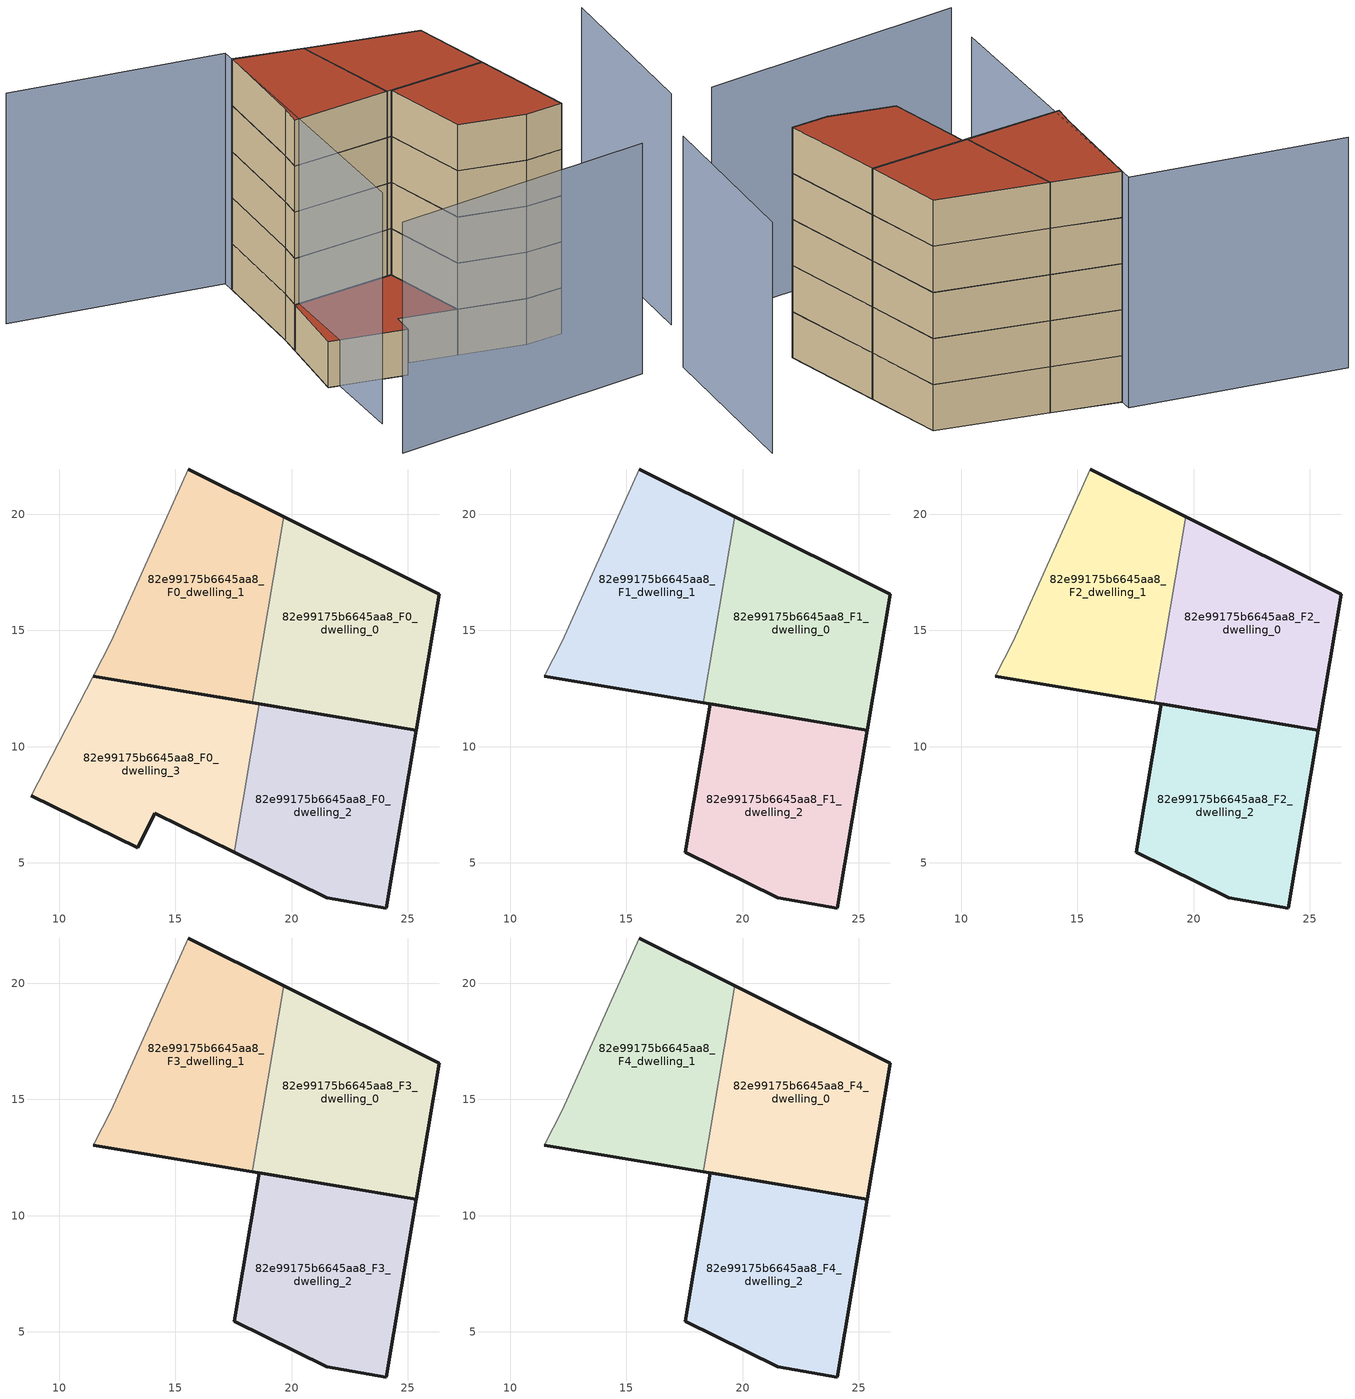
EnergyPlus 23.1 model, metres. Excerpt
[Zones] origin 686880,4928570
82e99175b6645aa8_F0_dwelling_0
 floor ground (EU_floor_Construction): 25.35,10.7 26.34,16.56 19.65,19.9 18.31,11.89 z0
 wall outside (EU_wall_Construction): 19.65,19.9 26.34,16.56 25.35,10.7 18.31,11.89 z0:3
 wall to 82e99175b6645aa8_F0_dwelling_1 (EU_wall_Construction): 18.31,11.89 19.65,19.9 z0:3
82e99175b6645aa8_F0_dwelling_1
 floor ground (EU_floor_Construction): 18.31,11.89 19.65,19.9 15.56,21.94 12.24,14.54 11.46,13.04 z0
 wall outside (EU_wall_Construction): 15.56,21.94 19.65,19.9 / 18.31,11.89 11.46,13.04 z0:3
 wall adiabatic (EU_wall_Construction): 11.46,13.04 12.24,14.54 15.56,21.94 z0:3
82e99175b6645aa8_F0_dwelling_2
 floor ground (EU_floor_Construction): 24.07,3.06 25.35,10.7 18.61,11.83 17.54,5.45 21.5,3.5 z0
 wall outside (EU_wall_Construction): 18.61,11.83 25.35,10.7 24.07,3.06 21.5,3.5 17.54,5.45 z0:3
 wall to 82e99175b6645aa8_F0_dwelling_3 (EU_wall_Construction): 17.54,5.45 18.61,11.83 z0:3
82e99175b6645aa8_F0_dwelling_3
 floor ground (EU_floor_Construction): 17.54,5.45 18.61,11.83 11.46,13.04 8.81,7.88 13.39,5.64 14.12,7.13 z0
 wall outside (EU_wall_Construction): 11.46,13.04 18.61,11.83 / 17.54,5.45 14.12,7.13 13.39,5.64 8.81,7.88 z0:3
 wall adiabatic (EU_wall_Construction): 8.81,7.88 11.46,13.04 z0:3
 roof outside (EU_roof_Construction): 18.61,11.83 17.54,5.45 14.12,7.13 13.39,5.64 8.81,7.88 11.46,13.04 z3
82e99175b6645aa8_F1_dwelling_0
 floor to 82e99175b6645aa8_F0_dwelling_0 (EU_floor_Construction): 25.35,10.7 26.34,16.56 19.65,19.9 18.31,11.89 z3
 wall outside (EU_wall_Construction): 19.65,19.9 26.34,16.56 25.35,10.7 18.31,11.89 z3:6
 wall to 82e99175b6645aa8_F1_dwelling_1 (EU_wall_Construction): 18.31,11.89 19.65,19.9 z3:6
82e99175b6645aa8_F1_dwelling_1
 floor to 82e99175b6645aa8_F0_dwelling_1 (EU_floor_Construction): 18.31,11.89 19.65,19.9 15.56,21.94 12.24,14.54 11.46,13.04 z3
 wall outside (EU_wall_Construction): 15.56,21.94 19.65,19.9 / 18.31,11.89 11.46,13.04 z3:6
 wall adiabatic (EU_wall_Construction): 11.46,13.04 12.24,14.54 15.56,21.94 z3:6
82e99175b6645aa8_F1_dwelling_2
 floor to 82e99175b6645aa8_F0_dwelling_2 (EU_floor_Construction): 24.07,3.06 25.35,10.7 18.61,11.83 17.53,5.45 21.5,3.5 z3
 wall outside (EU_wall_Construction): 18.61,11.83 25.35,10.7 24.07,3.06 21.5,3.5 17.54,5.45 18.61,11.83 z3:6
82e99175b6645aa8_F2_dwelling_0
 floor to 82e99175b6645aa8_F1_dwelling_0 (EU_floor_Construction): 25.35,10.7 26.34,16.56 19.65,19.9 18.31,11.89 z6
 wall outside (EU_wall_Construction): 19.65,19.9 26.34,16.56 25.35,10.7 18.31,11.89 z6:9
 wall to 82e99175b6645aa8_F2_dwelling_1 (EU_wall_Construction): 18.31,11.89 19.65,19.9 z6:9
82e99175b6645aa8_F2_dwelling_1
 floor to 82e99175b6645aa8_F1_dwelling_1 (EU_floor_Construction): 18.31,11.89 19.65,19.9 15.56,21.94 12.24,14.54 11.46,13.04 z6
 wall outside (EU_wall_Construction): 15.56,21.94 19.65,19.9 / 18.31,11.89 11.46,13.04 z6:9
 wall adiabatic (EU_wall_Construction): 11.46,13.04 12.24,14.54 15.56,21.94 z6:9
82e99175b6645aa8_F2_dwelling_2
 floor to 82e99175b6645aa8_F1_dwelling_2 (EU_floor_Construction): 24.07,3.06 25.35,10.7 18.61,11.83 17.53,5.45 21.5,3.5 z6
 wall outside (EU_wall_Construction): 18.61,11.83 25.35,10.7 24.07,3.06 21.5,3.5 17.54,5.45 18.61,11.83 z6:9
82e99175b6645aa8_F3_dwelling_0
 floor to 82e99175b6645aa8_F2_dwelling_0 (EU_floor_Construction): 25.35,10.7 26.34,16.56 19.65,19.9 18.31,11.89 z9
 wall outside (EU_wall_Construction): 19.65,19.9 26.34,16.56 25.35,10.7 18.31,11.89 z9:12
 wall to 82e99175b6645aa8_F3_dwelling_1 (EU_wall_Construction): 18.31,11.89 19.65,19.9 z9:12
82e99175b6645aa8_F3_dwelling_1
 floor to 82e99175b6645aa8_F2_dwelling_1 (EU_floor_Construction): 18.31,11.89 19.65,19.9 15.56,21.94 12.24,14.54 11.46,13.04 z9
 wall outside (EU_wall_Construction): 15.56,21.94 19.65,19.9 / 18.31,11.89 11.46,13.04 z9:12
 wall adiabatic (EU_wall_Construction): 11.46,13.04 12.24,14.54 15.56,21.94 z9:12
82e99175b6645aa8_F3_dwelling_2
 floor to 82e99175b6645aa8_F2_dwelling_2 (EU_floor_Construction): 24.07,3.06 25.35,10.7 18.61,11.83 17.53,5.45 21.5,3.5 z9
 wall outside (EU_wall_Construction): 18.61,11.83 25.35,10.7 24.07,3.06 21.5,3.5 17.54,5.45 18.61,11.83 z9:12
82e99175b6645aa8_F4_dwelling_0
 floor to 82e99175b6645aa8_F3_dwelling_0 (EU_floor_Construction): 25.35,10.7 26.34,16.56 19.65,19.9 18.31,11.89 z12
 wall outside (EU_wall_Construction): 19.65,19.9 26.34,16.56 25.35,10.7 18.31,11.89 z12:15
 wall to 82e99175b6645aa8_F4_dwelling_1 (EU_wall_Construction): 18.31,11.89 19.65,19.9 z12:15
 roof outside (EU_roof_Construction): 26.34,16.56 25.35,10.7 18.31,11.89 19.65,19.9 z15
82e99175b6645aa8_F4_dwelling_1
 floor to 82e99175b6645aa8_F3_dwelling_1 (EU_floor_Construction): 18.31,11.89 19.65,19.9 15.56,21.94 12.24,14.54 11.46,13.04 z12
 wall outside (EU_wall_Construction): 15.56,21.94 19.65,19.9 / 18.31,11.89 11.46,13.04 z12:15
 wall adiabatic (EU_wall_Construction): 11.46,13.04 12.24,14.54 15.56,21.94 z12:15
 roof outside (EU_roof_Construction): 19.65,19.9 18.31,11.89 11.46,13.04 12.24,14.54 15.56,21.94 z15
82e99175b6645aa8_F4_dwelling_2
 floor to 82e99175b6645aa8_F3_dwelling_2 (EU_floor_Construction): 24.07,3.06 25.35,10.7 18.61,11.83 17.53,5.45 21.5,3.5 z12
 wall outside (EU_wall_Construction): 18.61,11.83 25.35,10.7 24.07,3.06 21.5,3.5 17.54,5.45 18.61,11.83 z12:15
 roof outside (EU_roof_Construction): 25.35,10.7 24.07,3.06 21.5,3.5 17.54,5.45 18.61,11.83 z15
shading: 4.71,-1.95 23,-4.45 / 2.73,28.38 15.92,22.79 / 15.92,22.79 7.08,1.92 / 29.51,-0.78 35.25,11.75 z0:15
[Building]
EU S2 Campaign: North Axis=0; Terrain=City; Solar Distribution=FullExterior
[Site:Location]
Bologna: Latitude=44.5; Longitude=11.25; Time Zone=1; Elevation=37
[SizingPeriod:WeatherFileDays]
AnnualSizingPeriod: Begin Month=1; Begin Day of Month=1; End Month=12; End Day of Month=31; Day of Week for Start Day=Monday; Use Weather File Daylight Saving Period=No; Use Weather File Rain and Snow Indicators=No
[MATERIAL]
EU_InternalMass_Material: Roughness=MediumRough; Thickness=0.1; Conductivity=1; Density=1800; Specific Heat=900; Thermal Absorptance=0.9; Solar Absorptance=0.7; Visible Absorptance=0.7
[MATERIAL:NOMASS] Roughness=MediumRough; Thermal Absorptance=0.9; Solar Absorptance=0.7; Visible Absorptance=0.7
Name | Thermal Resistance
EU_wall_NoMass | 0.905828
EU_roof_NoMass | 0.37593
EU_floor_NoMass | 0.67114
[CONSTRUCTION]
EU_wall_Construction: EU_wall_NoMass
EU_roof_Construction: EU_roof_NoMass
EU_floor_Construction: EU_floor_NoMass
EU_InternalMass_Construction: EU_InternalMass_Material
[ZONE] Type=1; Multiplier=1; Ceiling Height=autocalculate; Floor Area=autocalculate; Part of Total Floor Area=Yes
Name | Volume
82e99175b6645aa8_F0_dwelling_0 | 150.712
82e99175b6645aa8_F1_dwelling_0; 82e99175b6645aa8_F2_dwelling_0; 82e99175b6645aa8_F3_dwelling_0; 82e99175b6645aa8_F4_dwelling_0 | 150.711
82e99175b6645aa8_F0_dwelling_1; 82e99175b6645aa8_F1_dwelling_1; 82e99175b6645aa8_F2_dwelling_1; 82e99175b6645aa8_F3_dwelling_1; 82e99175b6645aa8_F4_dwelling_1 | 150.737
82e99175b6645aa8_F0_dwelling_2 | 150.747
82e99175b6645aa8_F1_dwelling_2; 82e99175b6645aa8_F2_dwelling_2; 82e99175b6645aa8_F3_dwelling_2; 82e99175b6645aa8_F4_dwelling_2 | 150.749
82e99175b6645aa8_F0_dwelling_3 | 150.718
[INTERNALMASS] Construction=EU_InternalMass_Construction
Name | Zone or ZoneList | Surface Area
82e99175b6645aa8_F0_dwelling_0_EU_InternalMass | 82e99175b6645aa8_F0_dwelling_0 | 50.237
82e99175b6645aa8_F0_dwelling_1_EU_InternalMass | 82e99175b6645aa8_F0_dwelling_1 | 50.2455
82e99175b6645aa8_F0_dwelling_2_EU_InternalMass | 82e99175b6645aa8_F0_dwelling_2 | 50.2492
82e99175b6645aa8_F0_dwelling_3_EU_InternalMass | 82e99175b6645aa8_F0_dwelling_3 | 50.2391
82e99175b6645aa8_F1_dwelling_0_EU_InternalMass | 82e99175b6645aa8_F1_dwelling_0 | 66.996
82e99175b6645aa8_F1_dwelling_1_EU_InternalMass | 82e99175b6645aa8_F1_dwelling_1 | 66.9943
82e99175b6645aa8_F1_dwelling_2_EU_InternalMass | 82e99175b6645aa8_F1_dwelling_2 | 66.9799
82e99175b6645aa8_F2_dwelling_0_EU_InternalMass | 82e99175b6645aa8_F2_dwelling_0 | 66.996
82e99175b6645aa8_F2_dwelling_1_EU_InternalMass | 82e99175b6645aa8_F2_dwelling_1 | 66.9943
82e99175b6645aa8_F2_dwelling_2_EU_InternalMass | 82e99175b6645aa8_F2_dwelling_2 | 66.9799
82e99175b6645aa8_F3_dwelling_0_EU_InternalMass | 82e99175b6645aa8_F3_dwelling_0 | 66.996
82e99175b6645aa8_F3_dwelling_1_EU_InternalMass | 82e99175b6645aa8_F3_dwelling_1 | 66.9943
82e99175b6645aa8_F3_dwelling_2_EU_InternalMass | 82e99175b6645aa8_F3_dwelling_2 | 66.9799
82e99175b6645aa8_F4_dwelling_0_EU_InternalMass | 82e99175b6645aa8_F4_dwelling_0 | 66.996
82e99175b6645aa8_F4_dwelling_1_EU_InternalMass | 82e99175b6645aa8_F4_dwelling_1 | 66.9943
82e99175b6645aa8_F4_dwelling_2_EU_InternalMass | 82e99175b6645aa8_F4_dwelling_2 | 66.9799
[OTHEREQUIPMENT] Fuel Type=Electricity; Design Level Calculation Method=Watts/Area; Power per Zone Floor Area=1; Fraction Latent=0; Fraction Radiant=0; Fraction Lost=0; Carbon Dioxide Generation Rate=0; EndUse Subcategory=EU_Step8_InternalGains
Name | Zone or ZoneList or Space or SpaceList | Schedule
EU_Step8_InternalGain_82e99175b6645aa8_F0_dwelling_0_f000 | 82e99175b6645aa8_F0_dwelling_0 | EU_Step8_GainSchedule_82e99175b6645aa8_F0_dwelling_0_f000
EU_Step8_InternalGain_82e99175b6645aa8_F0_dwelling_1_f000 | 82e99175b6645aa8_F0_dwelling_1 | EU_Step8_GainSchedule_82e99175b6645aa8_F0_dwelling_1_f000
EU_Step8_InternalGain_82e99175b6645aa8_F0_dwelling_2_f000 | 82e99175b6645aa8_F0_dwelling_2 | EU_Step8_GainSchedule_82e99175b6645aa8_F0_dwelling_2_f000
EU_Step8_InternalGain_82e99175b6645aa8_F0_dwelling_3_f000 | 82e99175b6645aa8_F0_dwelling_3 | EU_Step8_GainSchedule_82e99175b6645aa8_F0_dwelling_3_f000
EU_Step8_InternalGain_82e99175b6645aa8_F1_dwelling_0_f000 | 82e99175b6645aa8_F1_dwelling_0 | EU_Step8_GainSchedule_82e99175b6645aa8_F1_dwelling_0_f000
EU_Step8_InternalGain_82e99175b6645aa8_F1_dwelling_1_f000 | 82e99175b6645aa8_F1_dwelling_1 | EU_Step8_GainSchedule_82e99175b6645aa8_F1_dwelling_1_f000
EU_Step8_InternalGain_82e99175b6645aa8_F1_dwelling_2_f000 | 82e99175b6645aa8_F1_dwelling_2 | EU_Step8_GainSchedule_82e99175b6645aa8_F1_dwelling_2_f000
EU_Step8_InternalGain_82e99175b6645aa8_F2_dwelling_0_f000 | 82e99175b6645aa8_F2_dwelling_0 | EU_Step8_GainSchedule_82e99175b6645aa8_F2_dwelling_0_f000
EU_Step8_InternalGain_82e99175b6645aa8_F2_dwelling_1_f000 | 82e99175b6645aa8_F2_dwelling_1 | EU_Step8_GainSchedule_82e99175b6645aa8_F2_dwelling_1_f000
EU_Step8_InternalGain_82e99175b6645aa8_F2_dwelling_2_f000 | 82e99175b6645aa8_F2_dwelling_2 | EU_Step8_GainSchedule_82e99175b6645aa8_F2_dwelling_2_f000
EU_Step8_InternalGain_82e99175b6645aa8_F3_dwelling_0_f000 | 82e99175b6645aa8_F3_dwelling_0 | EU_Step8_GainSchedule_82e99175b6645aa8_F3_dwelling_0_f000
EU_Step8_InternalGain_82e99175b6645aa8_F3_dwelling_1_f000 | 82e99175b6645aa8_F3_dwelling_1 | EU_Step8_GainSchedule_82e99175b6645aa8_F3_dwelling_1_f000
EU_Step8_InternalGain_82e99175b6645aa8_F3_dwelling_2_f000 | 82e99175b6645aa8_F3_dwelling_2 | EU_Step8_GainSchedule_82e99175b6645aa8_F3_dwelling_2_f000
EU_Step8_InternalGain_82e99175b6645aa8_F4_dwelling_0_f000 | 82e99175b6645aa8_F4_dwelling_0 | EU_Step8_GainSchedule_82e99175b6645aa8_F4_dwelling_0_f000
EU_Step8_InternalGain_82e99175b6645aa8_F4_dwelling_1_f000 | 82e99175b6645aa8_F4_dwelling_1 | EU_Step8_GainSchedule_82e99175b6645aa8_F4_dwelling_1_f000
EU_Step8_InternalGain_82e99175b6645aa8_F4_dwelling_2_f000 | 82e99175b6645aa8_F4_dwelling_2 | EU_Step8_GainSchedule_82e99175b6645aa8_F4_dwelling_2_f000
[ZONEVENTILATION:DESIGNFLOWRATE] Schedule=EU_AlwaysOn; Design Flow Rate Calculation Method=AirChanges/Hour; Air Changes per Hour=0.73129; Ventilation Type=Natural; Fan Pressure Rise=0; Fan Total Efficiency=1; Constant Term Coefficient=1; Temperature Term Coefficient=0; Velocity Term Coefficient=0; Velocity Squared Term Coefficient=0; Minimum Indoor Temperature=-100; Maximum Indoor Temperature=100; Delta Temperature=-100; Minimum Outdoor Temperature=-100; Maximum Outdoor Temperature=100; Maximum Wind Speed=40
Name | Zone or ZoneList or Space or SpaceList
EU_ConstantAir_82e99175b6645aa8_F0_dwelling_0 | 82e99175b6645aa8_F0_dwelling_0
EU_ConstantAir_82e99175b6645aa8_F0_dwelling_1 | 82e99175b6645aa8_F0_dwelling_1
EU_ConstantAir_82e99175b6645aa8_F0_dwelling_2 | 82e99175b6645aa8_F0_dwelling_2
EU_ConstantAir_82e99175b6645aa8_F0_dwelling_3 | 82e99175b6645aa8_F0_dwelling_3
EU_ConstantAir_82e99175b6645aa8_F1_dwelling_0 | 82e99175b6645aa8_F1_dwelling_0
EU_ConstantAir_82e99175b6645aa8_F1_dwelling_1 | 82e99175b6645aa8_F1_dwelling_1
EU_ConstantAir_82e99175b6645aa8_F1_dwelling_2 | 82e99175b6645aa8_F1_dwelling_2
EU_ConstantAir_82e99175b6645aa8_F2_dwelling_0 | 82e99175b6645aa8_F2_dwelling_0
EU_ConstantAir_82e99175b6645aa8_F2_dwelling_1 | 82e99175b6645aa8_F2_dwelling_1
EU_ConstantAir_82e99175b6645aa8_F2_dwelling_2 | 82e99175b6645aa8_F2_dwelling_2
EU_ConstantAir_82e99175b6645aa8_F3_dwelling_0 | 82e99175b6645aa8_F3_dwelling_0
EU_ConstantAir_82e99175b6645aa8_F3_dwelling_1 | 82e99175b6645aa8_F3_dwelling_1
EU_ConstantAir_82e99175b6645aa8_F3_dwelling_2 | 82e99175b6645aa8_F3_dwelling_2
EU_ConstantAir_82e99175b6645aa8_F4_dwelling_0 | 82e99175b6645aa8_F4_dwelling_0
EU_ConstantAir_82e99175b6645aa8_F4_dwelling_1 | 82e99175b6645aa8_F4_dwelling_1
EU_ConstantAir_82e99175b6645aa8_F4_dwelling_2 | 82e99175b6645aa8_F4_dwelling_2
[HVACTEMPLATE:THERMOSTAT] Constant Heating Setpoint=20; Constant Cooling Setpoint=50
EU_HeatOnly_82e99175b6645aa8_F0_dwelling_0; EU_HeatOnly_82e99175b6645aa8_F0_dwelling_1; EU_HeatOnly_82e99175b6645aa8_F0_dwelling_2; EU_HeatOnly_82e99175b6645aa8_F0_dwelling_3; EU_HeatOnly_82e99175b6645aa8_F1_dwelling_0; EU_HeatOnly_82e99175b6645aa8_F1_dwelling_1; EU_HeatOnly_82e99175b6645aa8_F1_dwelling_2; EU_HeatOnly_82e99175b6645aa8_F2_dwelling_0; EU_HeatOnly_82e99175b6645aa8_F2_dwelling_1; EU_HeatOnly_82e99175b6645aa8_F2_dwelling_2; EU_HeatOnly_82e99175b6645aa8_F3_dwelling_0; EU_HeatOnly_82e99175b6645aa8_F3_dwelling_1; EU_HeatOnly_82e99175b6645aa8_F3_dwelling_2; EU_HeatOnly_82e99175b6645aa8_F4_dwelling_0; EU_HeatOnly_82e99175b6645aa8_F4_dwelling_1; EU_HeatOnly_82e99175b6645aa8_F4_dwelling_2
[HVACTEMPLATE:ZONE:IDEALLOADSAIRSYSTEM] System Availability Schedule=EU_AlwaysOn; Maximum Heating Supply Air Temperature=50; Minimum Cooling Supply Air Temperature=13; Maximum Heating Supply Air Humidity Ratio=0.0156; Minimum Cooling Supply Air Humidity Ratio=0.0077; Heating Limit=NoLimit; Cooling Limit=NoLimit; Heating Availability Schedule=EU_AlwaysOn; Cooling Availability Schedule=EU_CoolingOff; Dehumidification Control Type=ConstantSensibleHeatRatio; Cooling Sensible Heat Ratio=0.7; Dehumidification Setpoint=60; Humidification Control Type=None; Humidification Setpoint=30; Outdoor Air Method=None; Outdoor Air Flow Rate per Person=0.00944; Outdoor Air Flow Rate per Zone Floor Area=0; Outdoor Air Flow Rate per Zone=0; Demand Controlled Ventilation Type=None; Outdoor Air Economizer Type=NoEconomizer; Heat Recovery Type=None; Sensible Heat Recovery Effectiveness=0.7; Latent Heat Recovery Effectiveness=0.65
Name | Template Thermostat
82e99175b6645aa8_F0_dwelling_0 | EU_HeatOnly_82e99175b6645aa8_F0_dwelling_0
82e99175b6645aa8_F0_dwelling_1 | EU_HeatOnly_82e99175b6645aa8_F0_dwelling_1
82e99175b6645aa8_F0_dwelling_2 | EU_HeatOnly_82e99175b6645aa8_F0_dwelling_2
82e99175b6645aa8_F0_dwelling_3 | EU_HeatOnly_82e99175b6645aa8_F0_dwelling_3
82e99175b6645aa8_F1_dwelling_0 | EU_HeatOnly_82e99175b6645aa8_F1_dwelling_0
82e99175b6645aa8_F1_dwelling_1 | EU_HeatOnly_82e99175b6645aa8_F1_dwelling_1
82e99175b6645aa8_F1_dwelling_2 | EU_HeatOnly_82e99175b6645aa8_F1_dwelling_2
82e99175b6645aa8_F2_dwelling_0 | EU_HeatOnly_82e99175b6645aa8_F2_dwelling_0
82e99175b6645aa8_F2_dwelling_1 | EU_HeatOnly_82e99175b6645aa8_F2_dwelling_1
82e99175b6645aa8_F2_dwelling_2 | EU_HeatOnly_82e99175b6645aa8_F2_dwelling_2
82e99175b6645aa8_F3_dwelling_0 | EU_HeatOnly_82e99175b6645aa8_F3_dwelling_0
82e99175b6645aa8_F3_dwelling_1 | EU_HeatOnly_82e99175b6645aa8_F3_dwelling_1
82e99175b6645aa8_F3_dwelling_2 | EU_HeatOnly_82e99175b6645aa8_F3_dwelling_2
82e99175b6645aa8_F4_dwelling_0 | EU_HeatOnly_82e99175b6645aa8_F4_dwelling_0
82e99175b6645aa8_F4_dwelling_1 | EU_HeatOnly_82e99175b6645aa8_F4_dwelling_1
82e99175b6645aa8_F4_dwelling_2 | EU_HeatOnly_82e99175b6645aa8_F4_dwelling_2
[SIZING:ZONE] Zone Cooling Design Supply Air Temperature Input Method=SupplyAirTemperature; Zone Cooling Design Supply Air Temperature=13; Zone Heating Design Supply Air Temperature Input Method=SupplyAirTemperature; Zone Heating Design Supply Air Temperature=50; Zone Cooling Design Supply Air Humidity Ratio=0.008; Zone Heating Design Supply Air Humidity Ratio=0.008; Cooling Design Air Flow Method=DesignDay; Cooling Design Air Flow Rate=0; Cooling Minimum Air Flow per Zone Floor Area=0.000762; Cooling Minimum Air Flow=0; Cooling Minimum Air Flow Fraction=0.2; Heating Design Air Flow Method=DesignDay; Heating Design Air Flow Rate=0; Heating Maximum Air Flow per Zone Floor Area=0.002032; Heating Maximum Air Flow=0.141576; Heating Maximum Air Flow Fraction=0.3; Account for Dedicated Outdoor Air System=No; Dedicated Outdoor Air System Control Strategy=NeutralSupplyAir; Dedicated Outdoor Air Low Setpoint Temperature for Design=autosize; Dedicated Outdoor Air High Setpoint Temperature for Design=autosize; Zone Load Sizing Method=Sensible Load Only No Latent Load; Zone Latent Cooling Design Supply Air Humidity Ratio Input Method=HumidityRatioDifference; Zone Cooling Design Supply Air Humidity Ratio Difference=0.005; Zone Latent Heating Design Supply Air Humidity Ratio Input Method=HumidityRatioDifference; Zone Humidification Design Supply Air Humidity Ratio Difference=0.005
82e99175b6645aa8_F0_dwelling_0; 82e99175b6645aa8_F0_dwelling_1; 82e99175b6645aa8_F0_dwelling_2; 82e99175b6645aa8_F0_dwelling_3; 82e99175b6645aa8_F1_dwelling_0; 82e99175b6645aa8_F1_dwelling_1; 82e99175b6645aa8_F1_dwelling_2; 82e99175b6645aa8_F2_dwelling_0; 82e99175b6645aa8_F2_dwelling_1; 82e99175b6645aa8_F2_dwelling_2; 82e99175b6645aa8_F3_dwelling_0; 82e99175b6645aa8_F3_dwelling_1; 82e99175b6645aa8_F3_dwelling_2; 82e99175b6645aa8_F4_dwelling_0; 82e99175b6645aa8_F4_dwelling_1; 82e99175b6645aa8_F4_dwelling_2
[SCHEDULE:CONSTANT]
Name | Hourly Value
EU_AlwaysOn | 1
EU_CoolingOff | 0
[SCHEDULE:FILE] Column Number=1; Rows to Skip at Top=0; Number of Hours of Data=8760; Column Separator=Comma; Interpolate to Timestep=No; Minutes per Item=60; Adjust Schedule for Daylight Savings=Yes
Name | File
EU_Step8_GainSchedule_82e99175b6645aa8_F0_dwelling_0_f000 | ../../schedules/82e99175b6645aa8/82e99175b6645aa8_F0_dwelling_0_f000_gain.csv
EU_Step8_GainSchedule_82e99175b6645aa8_F0_dwelling_1_f000 | ../../schedules/82e99175b6645aa8/82e99175b6645aa8_F0_dwelling_1_f000_gain.csv
EU_Step8_GainSchedule_82e99175b6645aa8_F0_dwelling_2_f000 | ../../schedules/82e99175b6645aa8/82e99175b6645aa8_F0_dwelling_2_f000_gain.csv
EU_Step8_GainSchedule_82e99175b6645aa8_F0_dwelling_3_f000 | ../../schedules/82e99175b6645aa8/82e99175b6645aa8_F0_dwelling_3_f000_gain.csv
EU_Step8_GainSchedule_82e99175b6645aa8_F1_dwelling_0_f000 | ../../schedules/82e99175b6645aa8/82e99175b6645aa8_F1_dwelling_0_f000_gain.csv
EU_Step8_GainSchedule_82e99175b6645aa8_F1_dwelling_1_f000 | ../../schedules/82e99175b6645aa8/82e99175b6645aa8_F1_dwelling_1_f000_gain.csv
EU_Step8_GainSchedule_82e99175b6645aa8_F1_dwelling_2_f000 | ../../schedules/82e99175b6645aa8/82e99175b6645aa8_F1_dwelling_2_f000_gain.csv
EU_Step8_GainSchedule_82e99175b6645aa8_F2_dwelling_0_f000 | ../../schedules/82e99175b6645aa8/82e99175b6645aa8_F2_dwelling_0_f000_gain.csv
EU_Step8_GainSchedule_82e99175b6645aa8_F2_dwelling_1_f000 | ../../schedules/82e99175b6645aa8/82e99175b6645aa8_F2_dwelling_1_f000_gain.csv
EU_Step8_GainSchedule_82e99175b6645aa8_F2_dwelling_2_f000 | ../../schedules/82e99175b6645aa8/82e99175b6645aa8_F2_dwelling_2_f000_gain.csv
EU_Step8_GainSchedule_82e99175b6645aa8_F3_dwelling_0_f000 | ../../schedules/82e99175b6645aa8/82e99175b6645aa8_F3_dwelling_0_f000_gain.csv
EU_Step8_GainSchedule_82e99175b6645aa8_F3_dwelling_1_f000 | ../../schedules/82e99175b6645aa8/82e99175b6645aa8_F3_dwelling_1_f000_gain.csv
EU_Step8_GainSchedule_82e99175b6645aa8_F3_dwelling_2_f000 | ../../schedules/82e99175b6645aa8/82e99175b6645aa8_F3_dwelling_2_f000_gain.csv
EU_Step8_GainSchedule_82e99175b6645aa8_F4_dwelling_0_f000 | ../../schedules/82e99175b6645aa8/82e99175b6645aa8_F4_dwelling_0_f000_gain.csv
EU_Step8_GainSchedule_82e99175b6645aa8_F4_dwelling_1_f000 | ../../schedules/82e99175b6645aa8/82e99175b6645aa8_F4_dwelling_1_f000_gain.csv
EU_Step8_GainSchedule_82e99175b6645aa8_F4_dwelling_2_f000 | ../../schedules/82e99175b6645aa8/82e99175b6645aa8_F4_dwelling_2_f000_gain.csv
